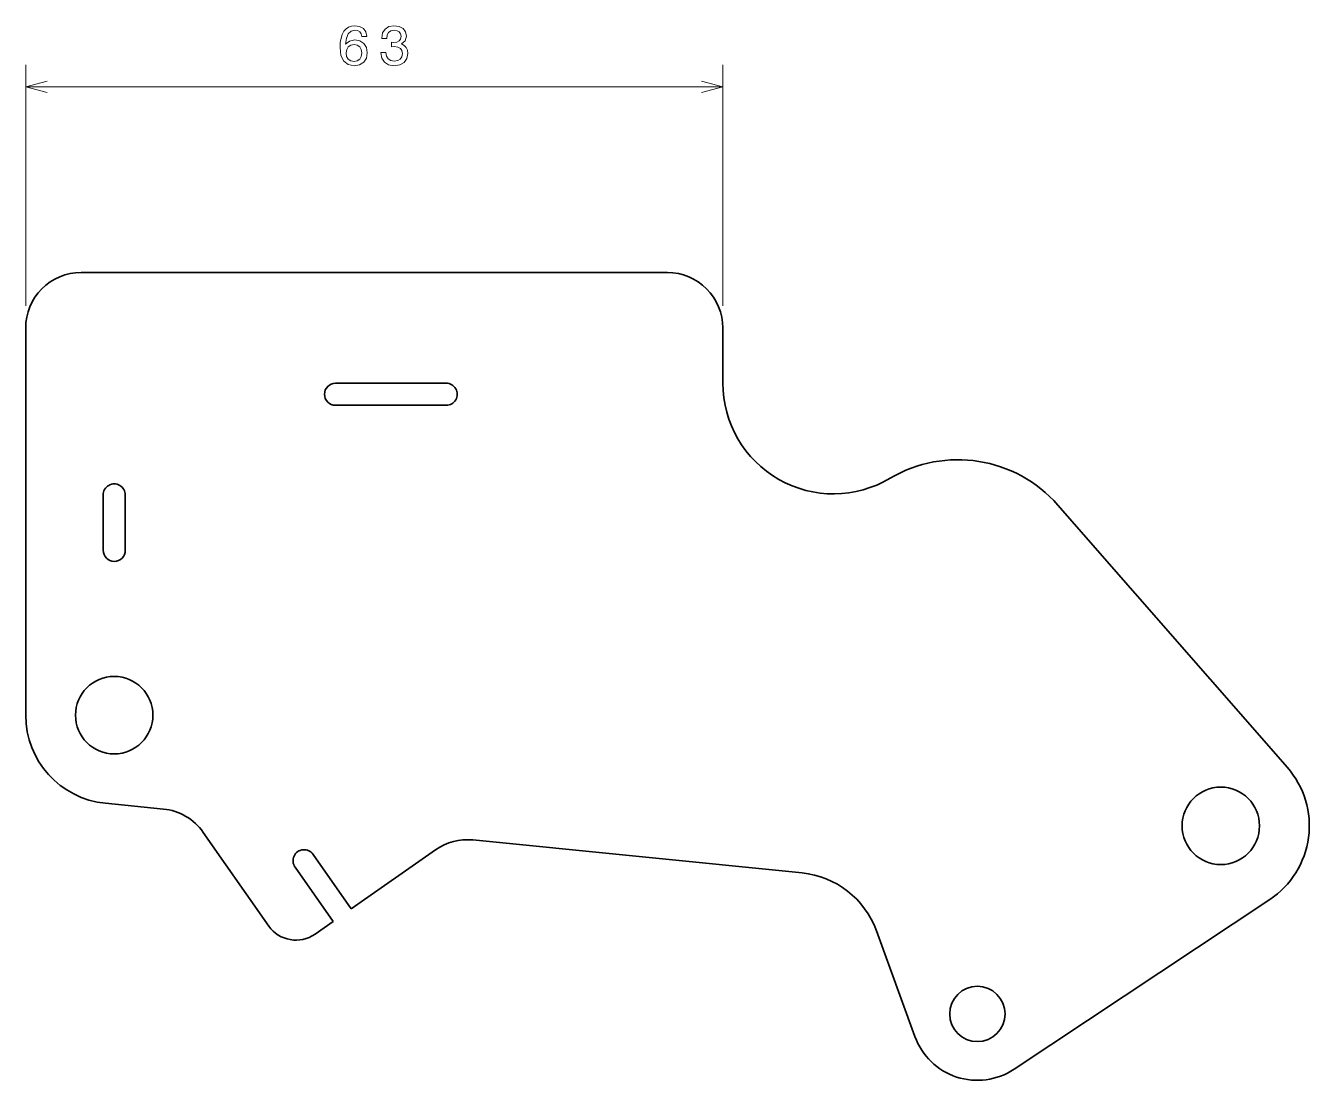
# Model space of a CAD drawing. Extents: x 48 to 164, y 103 to 198.
import ezdxf

# ---------------------------------------------------------------- set-up
doc = ezdxf.new("R2010")
doc.units = 0

msp = doc.modelspace()

# ---------------------------------------------------------------- linework, layer by layer
at = {"color": 7, "lineweight": 13}
for p, q in [((47.895103, 172.581116), (47.895103, 194.365051)), ((110.895103, 172.581116), (110.895103, 194.365051)), ((47.895103, 192.365051), (110.895103, 192.365051))]:
    msp.add_line(p, q, dxfattribs=at)
at = {"color": 7, "lineweight": 35}
for p, q in [((52.895103, 175.581116), (105.895103, 175.581116)), ((47.895103, 135.581116), (47.895103, 170.581116)), ((141.161346, 154.56842), (161.91571, 130.849152)), ((118.051346, 121.325592), (88.304413, 124.300285)), ((160.318634, 118.915359), (137.212769, 103.581802))]:
    msp.add_line(p, q, dxfattribs=at)
at = {"color": 7, "lineweight": 35, "ltscale": 0.125}
for p, q in [((110.895103, 170.581116), (110.895103, 165.581116)), ((54.895103, 150.480103), (54.895103, 155.480103)), ((56.895103, 155.480103), (56.895103, 150.480103))]:
    msp.add_line(p, q, dxfattribs=at)
at = {"color": 7, "lineweight": 35, "ltscale": 0.25}
for p, q in [((75.895103, 165.581116), (85.895103, 165.581116)), ((85.895103, 163.581116), (75.895103, 163.581116))]:
    msp.add_line(p, q, dxfattribs=at)
at = {"color": 7, "lineweight": 35, "ltscale": 0.131675}
msp.add_line((60.33992, 127.096733), (55.099075, 127.620819), dxfattribs=at)
at = {"color": 7, "lineweight": 35, "ltscale": 0.258262}
msp.add_line((69.863487, 116.527191), (63.93816, 124.989426), dxfattribs=at)
at = {"color": 7, "lineweight": 35, "ltscale": 0.15}
for p, q in [((77.318283, 118.08477), (73.876823, 122.99968)), ((72.238518, 121.852524), (75.679977, 116.937614))]:
    msp.add_line(p, q, dxfattribs=at)
at = {"color": 7, "lineweight": 35, "ltscale": 0.23258}
msp.add_line((84.939011, 123.42086), (77.318283, 118.08477), dxfattribs=at)
at = {"color": 7, "lineweight": 35, "ltscale": 0.05}
msp.add_line((75.679977, 116.937614), (74.041672, 115.790459), dxfattribs=at)
at = {"color": 7, "lineweight": 35, "ltscale": 0.25467}
msp.add_line((128.256958, 106.528992), (124.772858, 116.101456), dxfattribs=at)
at = {"color": 7, "lineweight": 13}
for points in [[(78.737465, 196.921967), (78.641647, 197.330475), (78.419746, 197.633057), (78.076805, 197.824707), (77.632996, 197.890259), (77.335449, 197.854965), (77.078247, 197.75914), (76.851303, 197.602814), (76.65966, 197.380905), (76.508362, 197.103516), (76.397408, 196.765625), (76.326805, 196.367218), (76.306633, 195.918365), (76.387321, 195.202225), (76.634445, 194.68277), (77.032852, 194.370087), (77.577522, 194.264191), (78.066719, 194.354965), (78.439919, 194.591995), (78.681992, 194.965195), (78.767731, 195.43927), (78.681992, 195.918365), (78.450005, 196.28653), (78.091934, 196.518509), (77.648132, 196.599197), (77.169022, 196.498337), (76.810951, 196.210876), (76.886604, 196.765625), (77.047989, 197.164032), (77.295105, 197.401077), (77.638046, 197.481766), (77.890205, 197.441422), (78.081848, 197.33551), (78.207932, 197.158997), (78.273491, 196.921967)], [(79.992218, 195.464478), (79.992218, 195.429169), (80.072914, 194.945023), (80.309944, 194.581909), (80.683144, 194.349915), (81.177383, 194.264191), (81.701874, 194.349915), (82.095245, 194.571823), (82.347412, 194.92485), (82.438187, 195.378738), (82.397842, 195.6763), (82.286888, 195.918365), (82.105331, 196.104965), (81.863258, 196.241135), (82.191071, 196.513458), (82.307068, 196.947174), (82.231415, 197.340546), (82.014557, 197.638107), (81.66153, 197.824707), (81.177383, 197.890259), (80.723488, 197.80957), (80.375504, 197.587677), (80.14856, 197.23465), (80.072914, 196.765625), (80.072914, 196.730316), (80.521759, 196.730316), (80.562103, 197.053101), (80.69323, 197.28508), (80.905045, 197.4263), (81.202599, 197.476715), (81.464844, 197.436371), (81.656487, 197.330475), (81.772484, 197.158997), (81.817871, 196.927002), (81.772484, 196.679901), (81.651443, 196.513458), (81.439629, 196.412598), (81.152161, 196.382339), (80.955475, 196.38739), (80.955475, 195.988968), (81.202599, 195.999054), (81.520325, 195.953674), (81.757355, 195.832642), (81.89856, 195.635956), (81.94899, 195.378738), (81.893517, 195.086243), (81.747269, 194.869385), (81.515274, 194.733215), (81.207642, 194.68782), (80.889915, 194.738251), (80.657928, 194.889557), (80.511673, 195.131622), (80.4562, 195.464478)], [(78.278534, 195.434204), (78.223061, 195.116486), (78.081848, 194.87442), (77.854904, 194.713043), (77.572479, 194.662598), (77.274933, 194.713043), (77.047989, 194.869385), (76.901733, 195.11145), (76.856346, 195.429169), (76.906776, 195.741852), (77.047989, 195.978882), (77.279976, 196.130188), (77.592651, 196.185654), (77.86499, 196.130188), (78.081848, 195.983917), (78.223061, 195.746887)]]:
    msp.add_lwpolyline(points, close=True, dxfattribs=at)
for points in [[(49.826954, 192.88269), (47.895103, 192.365051), (49.826954, 191.847412)], [(108.963257, 191.847412), (110.895103, 192.365051), (108.963257, 192.88269)]]:
    msp.add_lwpolyline(points, dxfattribs=at)
at = {"color": 7, "lineweight": 35}
for centre, radius in [((55.895103, 135.581116), 3.5), ((155.895111, 125.581116), 3.5), ((133.895111, 108.581116), 2.5)]:
    msp.add_circle(centre, radius, dxfattribs=at)
for centre, radius, start, end in [((52.895103, 170.581116), 5, 90.000003, 180.000005), ((105.895103, 170.581116), 5, 0, 90.000003), ((75.895103, 164.581116), 1, 90.000003, 269.999997), ((85.895103, 164.581116), 1, 269.999997, 90.000003), ((120.895103, 165.581116), 10, 180.000005, 300.710242), ((132.130432, 146.666382), 12, 41.185925, 120.710247), ((55.895103, 155.480103), 1, 0, 180.000005), ((55.895103, 150.480103), 1, 180.000005, 360), ((55.895103, 135.581116), 8, 180.000005, 264.289406), ((155.895111, 125.581116), 8, 303.569103, 41.185925), ((59.8424, 122.121552), 5, 35, 84.289404), ((87.806892, 119.325096), 5, 84.289404, 125.000002), ((73.057671, 122.426102), 1, 35, 215.000002), ((117.255318, 113.365295), 8, 20.000001, 84.289404), ((72.320938, 118.247917), 3, 215.000002, 305.000001), ((133.895111, 108.581116), 6, 200.000005, 303.569103)]:
    msp.add_arc(centre, radius, start, end, dxfattribs=at)

doc.saveas('drawing.dxf')
